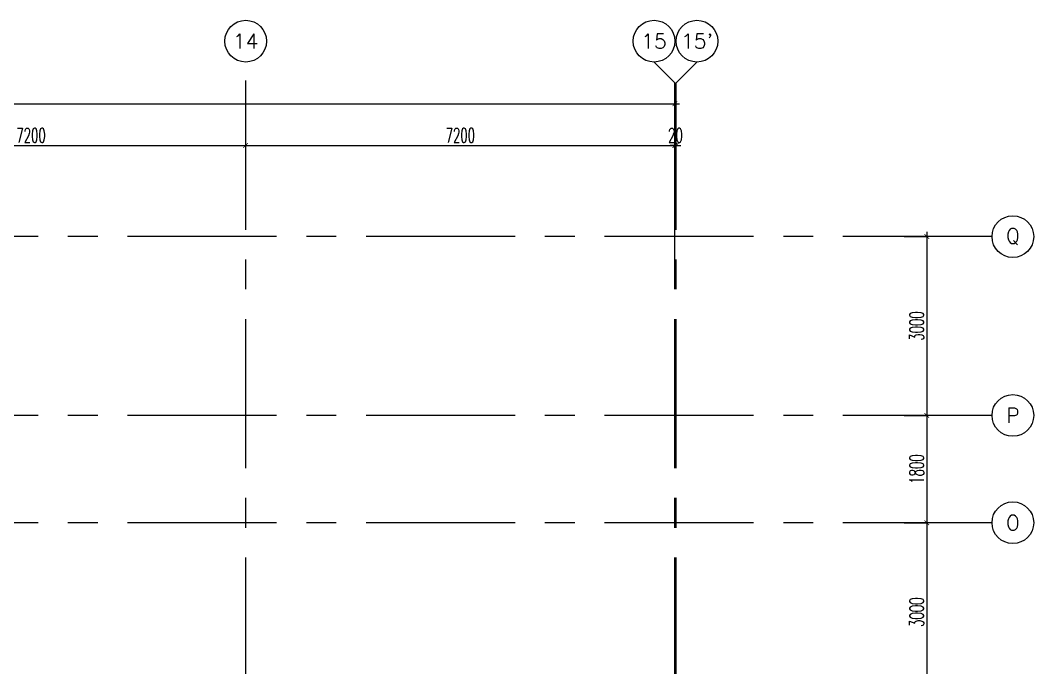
# Model space of a CAD drawing. Extents: x 88808.2 to 88899.2, y 39921.6 to 40001.1.
# Drawn here: x 88882.19 to 88899.19, y 39990.27 to 40001.13 of the extents above; entities that cross this region are included whole.
import ezdxf
from ezdxf.enums import TextEntityAlignment as Align

# ---------------------------------------------------------------- set-up
doc = ezdxf.new("R2010")
doc.units = 0
doc.header["$MEASUREMENT"] = 0
doc.header["$PDMODE"] = 34
doc.linetypes.add('CENTERX2', pattern=[4, 2.5, -0.5, 0.5, -0.5])
doc.layers.get('0').update_dxf_attribs({"linetype": 'CONTINUOUS'})
doc.layers.get('DEFPOINTS').update_dxf_attribs({"linetype": 'CONTINUOUS'})
for name, color, linetype in [('AX-CR', 2, 'CONTINUOUS'), ('AX-DIM', 4, 'CONTINUOUS'), ('AX-TXT', 2, 'CONTINUOUS'), ('AXES', 11, 'CENTERX2')]:
    doc.layers.add(name, color=color, linetype=linetype)
doc.styles.add('ROMANS', font='ROMANS.shx', dxfattribs={"width": 0.6})
doc.dimstyles.new('DIM-OUT', dxfattribs={"dimscale": 0, "dimtxt": 0.24, "dimasz": 0.08, "dimexe": 0.02, "dimexo": 0.02, "dimgap": 0.05, "dimtad": 1, "dimdec": 0, "dimlfac": 1000, "dimzin": 0, "dimdsep": 46, "dimtxsty": 'ROMANS', "dimblk1": 'ARCHTICK', "dimblk2": 'ARCHTICK', "dimsah": 1, "dimcen": 0.01, "dimdle": 0.08, "dimclrd": 4, "dimclre": 4, "dimclrt": 2, "dimadec": 0, "dimazin": 0, "dimtp": 2, "dimtm": 2, "dimtfac": 0.114286, "dimtdec": 0, "dimtix": 1, "dimtmove": 2, "dimatfit": 3, "dimldrblk": 'ARCHTICK', "dimfxl": 0, "dimtolj": 1, "dimtzin": 0, "dimarcsym": 0})

# ---------------------------------------------------------------- blocks, each defined once
blk = doc.blocks.new('_ARCHTICK')
at = {"color": 0, "linetype": 'ByBlock', "const_width": 0.15}
blk.add_lwpolyline([(-0.5, -0.5), (0.5, 0.5)], dxfattribs=at)
blk = doc.blocks.new('*D741')
at = {"layer": 'AX-DIM', "color": 4, "lineweight": -2}
for p, q in [((88818.4, 39999.728), (88893.25, 39999.728)), ((88818.48, 39999.348), (88818.48, 39999.748)), ((88893.17, 39996.657), (88893.17, 39999.748))]:
    blk.add_line(p, q, dxfattribs=at)
at = {"layer": 'DEFPOINTS', "color": 0}
for p in [(88893.17, 39999.728), (88818.48, 39999.328), (88893.17, 39996.637)]:
    blk.add_point(p, dxfattribs=at)
at = {"layer": 'AX-DIM', "color": 4, "lineweight": -2, "xscale": 0.08, "yscale": 0.08, "zscale": 0.08, "rotation": 180}
blk.add_blockref('_ARCHTICK', (88818.48, 39999.728), dxfattribs=at)
at = {"layer": 'AX-DIM', "color": 4, "lineweight": -2, "xscale": 0.08, "yscale": 0.08, "zscale": 0.08}
blk.add_blockref('_ARCHTICK', (88893.17, 39999.728), dxfattribs=at)
at = {"layer": 'AX-DIM', "color": 2, "insert": (88855.825, 39999.898), "char_height": 0.24, "attachment_point": 5, "style": 'ROMANS'}
blk.add_mtext('\\A1;74690', dxfattribs=at)
blk = doc.blocks.new('*D779')
at = {"layer": 'AX-DIM', "color": 4, "lineweight": -2}
for p, q in [((88878.69, 39999.028), (88886.05, 39999.028)), ((88878.77, 39998.648), (88878.77, 39999.048)), ((88885.97, 39998.648), (88885.97, 39999.048))]:
    blk.add_line(p, q, dxfattribs=at)
at = {"layer": 'DEFPOINTS', "color": 0}
for p in [(88885.97, 39999.028), (88878.77, 39998.628), (88885.97, 39998.628)]:
    blk.add_point(p, dxfattribs=at)
at = {"layer": 'AX-DIM', "color": 4, "lineweight": -2, "xscale": 0.08, "yscale": 0.08, "zscale": 0.08, "rotation": 180}
blk.add_blockref('_ARCHTICK', (88878.77, 39999.028), dxfattribs=at)
at = {"layer": 'AX-DIM', "color": 4, "lineweight": -2, "xscale": 0.08, "yscale": 0.08, "zscale": 0.08}
blk.add_blockref('_ARCHTICK', (88885.97, 39999.028), dxfattribs=at)
at = {"layer": 'AX-DIM', "color": 2, "insert": (88882.37, 39999.198), "char_height": 0.24, "attachment_point": 5, "style": 'ROMANS'}
blk.add_mtext('\\A1;7200', dxfattribs=at)
blk = doc.blocks.new('*D780')
at = {"layer": 'AX-DIM', "color": 4, "lineweight": -2}
for p, q in [((88885.89, 39999.028), (88893.25, 39999.028)), ((88885.97, 39998.648), (88885.97, 39999.048)), ((88893.17, 39998.648), (88893.17, 39999.048))]:
    blk.add_line(p, q, dxfattribs=at)
at = {"layer": 'DEFPOINTS', "color": 0}
for p in [(88893.17, 39999.028), (88885.97, 39998.628), (88893.17, 39998.628)]:
    blk.add_point(p, dxfattribs=at)
at = {"layer": 'AX-DIM', "color": 4, "lineweight": -2, "xscale": 0.08, "yscale": 0.08, "zscale": 0.08, "rotation": 180}
blk.add_blockref('_ARCHTICK', (88885.97, 39999.028), dxfattribs=at)
at = {"layer": 'AX-DIM', "color": 4, "lineweight": -2, "xscale": 0.08, "yscale": 0.08, "zscale": 0.08}
blk.add_blockref('_ARCHTICK', (88893.17, 39999.028), dxfattribs=at)
at = {"layer": 'AX-DIM', "color": 2, "insert": (88889.57, 39999.198), "char_height": 0.24, "attachment_point": 5, "style": 'ROMANS'}
blk.add_mtext('\\A1;7200', dxfattribs=at)
blk = doc.blocks.new('AXU')
at = {"layer": 'AX-CR'}
blk.add_circle((0, 350), 350, dxfattribs=at)
at = {"layer": 'AX-TXT', "style": 'ROMANS'}
blk.add_attdef('AX', text='', height=250, dxfattribs=at).set_placement((0, 350), align=Align.MIDDLE)
blk = doc.blocks.new('*D782')
at = {"layer": 'AX-DIM', "color": 4, "lineweight": -2}
for p, q in [((88893.17, 39999.028), (88893.09, 39999.028)), ((88893.17, 39998.648), (88893.17, 39999.048)), ((88893.17, 39999.028), (88893.19, 39999.028)), ((88893.19, 39998.648), (88893.19, 39999.048)), ((88893.19, 39999.028), (88893.27, 39999.028))]:
    blk.add_line(p, q, dxfattribs=at)
at = {"layer": 'DEFPOINTS', "color": 0}
for p in [(88893.19, 39999.028), (88893.17, 39998.628), (88893.19, 39998.628)]:
    blk.add_point(p, dxfattribs=at)
at = {"layer": 'AX-DIM', "color": 4, "lineweight": -2, "xscale": 0.08, "yscale": 0.08, "zscale": 0.08}
blk.add_blockref('_ARCHTICK', (88893.17, 39999.028), dxfattribs=at)
at = {"layer": 'AX-DIM', "color": 4, "lineweight": -2, "xscale": 0.08, "yscale": 0.08, "zscale": 0.08, "rotation": 180}
blk.add_blockref('_ARCHTICK', (88893.19, 39999.028), dxfattribs=at)
at = {"layer": 'AX-DIM', "color": 2, "insert": (88893.18, 39999.198), "char_height": 0.24, "attachment_point": 5, "style": 'ROMANS'}
blk.add_mtext('\\A1;20', dxfattribs=at)
blk = doc.blocks.new('*D783')
at = {"layer": 'AX-DIM', "color": 4, "lineweight": -2}
for p, q in [((88897.015, 39994.5), (88897.415, 39994.5)), ((88897.395, 39994.58), (88897.395, 39992.62)), ((88897.015, 39992.7), (88897.415, 39992.7))]:
    blk.add_line(p, q, dxfattribs=at)
at = {"layer": 'DEFPOINTS', "color": 0}
for p in [(88896.995, 39994.5), (88896.995, 39992.7), (88897.395, 39992.7)]:
    blk.add_point(p, dxfattribs=at)
at = {"layer": 'AX-DIM', "color": 4, "lineweight": -2, "xscale": 0.08, "yscale": 0.08, "zscale": 0.08}
for p, rotation in [((88897.395, 39994.5), 90), ((88897.395, 39992.7), 270)]:
    blk.add_blockref('_ARCHTICK', p, dxfattribs=dict(at, rotation=rotation))
at = {"layer": 'AX-DIM', "color": 2, "insert": (88897.225, 39993.6), "char_height": 0.24, "attachment_point": 5, "rotation": 90, "style": 'ROMANS'}
blk.add_mtext('\\A1;1800', dxfattribs=at)
blk = doc.blocks.new('*D784')
at = {"layer": 'AX-DIM', "color": 4, "lineweight": -2}
for p, q in [((88897.015, 39992.7), (88897.415, 39992.7)), ((88897.395, 39992.78), (88897.395, 39989.62)), ((88897.015, 39989.7), (88897.415, 39989.7))]:
    blk.add_line(p, q, dxfattribs=at)
at = {"layer": 'DEFPOINTS', "color": 0}
for p in [(88896.995, 39992.7), (88896.995, 39989.7), (88897.395, 39989.7)]:
    blk.add_point(p, dxfattribs=at)
at = {"layer": 'AX-DIM', "color": 4, "lineweight": -2, "xscale": 0.08, "yscale": 0.08, "zscale": 0.08}
for p, rotation in [((88897.395, 39992.7), 90), ((88897.395, 39989.7), 270)]:
    blk.add_blockref('_ARCHTICK', p, dxfattribs=dict(at, rotation=rotation))
at = {"layer": 'AX-DIM', "color": 2, "insert": (88897.225, 39991.2), "char_height": 0.24, "attachment_point": 5, "rotation": 90, "style": 'ROMANS'}
blk.add_mtext('\\A1;3000', dxfattribs=at)
blk = doc.blocks.new('*D785')
at = {"layer": 'AX-DIM', "color": 4, "lineweight": -2}
for p, q in [((88897.395, 39997.58), (88897.395, 39994.42)), ((88897.015, 39997.5), (88897.415, 39997.5)), ((88897.015, 39994.5), (88897.415, 39994.5))]:
    blk.add_line(p, q, dxfattribs=at)
at = {"layer": 'DEFPOINTS', "color": 0}
for p in [(88896.995, 39997.5), (88896.995, 39994.5), (88897.395, 39994.5)]:
    blk.add_point(p, dxfattribs=at)
at = {"layer": 'AX-DIM', "color": 4, "lineweight": -2, "xscale": 0.08, "yscale": 0.08, "zscale": 0.08}
for p, rotation in [((88897.395, 39997.5), 90), ((88897.395, 39994.5), 270)]:
    blk.add_blockref('_ARCHTICK', p, dxfattribs=dict(at, rotation=rotation))
at = {"layer": 'AX-DIM', "color": 2, "insert": (88897.225, 39996), "char_height": 0.24, "attachment_point": 5, "rotation": 90, "style": 'ROMANS'}
blk.add_mtext('\\A1;3000', dxfattribs=at)
blk = doc.blocks.new('AXR')
at = {"layer": 'AX-CR'}
blk.add_circle((350, 0), 350, dxfattribs=at)
at = {"layer": 'AX-TXT', "style": 'ROMANS'}
blk.add_attdef('AX', text='', height=250, dxfattribs=at).set_placement((350, 0), align=Align.MIDDLE)

msp = doc.modelspace()

# ---------------------------------------------------------------- linework, layer by layer
at = {"layer": 'AXES'}
for p, q in [((88885.9703, 39921.6153), (88885.9703, 40000.4279)), ((88893.1703, 40000.0779), (88892.8203, 40000.4279)), ((88893.1903, 40000.0779), (88893.5403, 40000.4279)), ((88893.1703, 39921.6153), (88893.1703, 40000.0779)), ((88893.1903, 39921.6153), (88893.1903, 40000.0779)), ((88898.4894, 39997.4996), (88876.9703, 39997.4996)), ((88898.4894, 39994.4996), (88876.9703, 39994.4996)), ((88898.4894, 39992.6996), (88876.9703, 39992.6996))]:
    msp.add_line(p, q, dxfattribs=at)

# ---------------------------------------------------------------- block references
at = {"layer": 'AXES', "xscale": 0.001000000003841706, "yscale": 0.000999999996565748, "zscale": 0.001}
for name, p, values in [('AXU', (88885.9703, 40000.4279), {'AX': '14'}), ('AXU', (88892.8203, 40000.4279), {'AX': '15'}), ('AXU', (88893.5403, 40000.4279), {'AX': "15'"}), ('AXR', (88898.4894, 39997.4996), {'AX': 'Q'}), ('AXR', (88898.4894, 39994.4996), {'AX': 'P'}), ('AXR', (88898.4894, 39992.6996), {'AX': 'O'})]:
    msp.add_blockref(name, p, dxfattribs=at).add_auto_attribs(values)

# ---------------------------------------------------------------- dimensions: what is measured, and where the dimension line sits
at = {"layer": 'AX-DIM'}
for base, p1, p2, picture, middle in [((88893.1703, 39999.7279), (88818.4803, 39999.3279), (88893.1703, 39996.637), '*D741', (88855.8253, 39999.8979)), ((88885.9703, 39999.0279), (88878.7703, 39998.6279), (88885.9703, 39998.6279), '*D779', (88882.3703, 39999.1979)), ((88893.1703, 39999.0279), (88885.9703, 39998.6279), (88893.1703, 39998.6279), '*D780', (88889.5703, 39999.1979)), ((88893.1903, 39999.0279), (88893.1703, 39998.6279), (88893.1903, 39998.6279), '*D782', (88893.1803, 39999.1979))]:
    dim = msp.add_linear_dim(base=base, p1=p1, p2=p2, dimstyle='DIM-OUT', override={"dimscale": 1}, dxfattribs=at)
    dim.commit()
    dim.dimension.update_dxf_attribs({"geometry": picture, "text_midpoint": middle})
for base, p1, p2, picture, middle in [((88897.3951, 39994.4996), (88896.9951, 39997.4996), (88896.9951, 39994.4996), '*D785', (88897.2251, 39995.9996)), ((88897.3951, 39992.6996), (88896.9951, 39994.4996), (88896.9951, 39992.6996), '*D783', (88897.2251, 39993.5996)), ((88897.3951, 39989.6996), (88896.9951, 39992.6996), (88896.9951, 39989.6996), '*D784', (88897.2251, 39991.1996))]:
    dim = msp.add_linear_dim(base=base, p1=p1, p2=p2, angle=270, dimstyle='DIM-OUT', override={"dimscale": 1}, dxfattribs=at)
    dim.commit()
    dim.dimension.update_dxf_attribs({"geometry": picture, "text_midpoint": middle})

doc.saveas('drawing.dxf')
